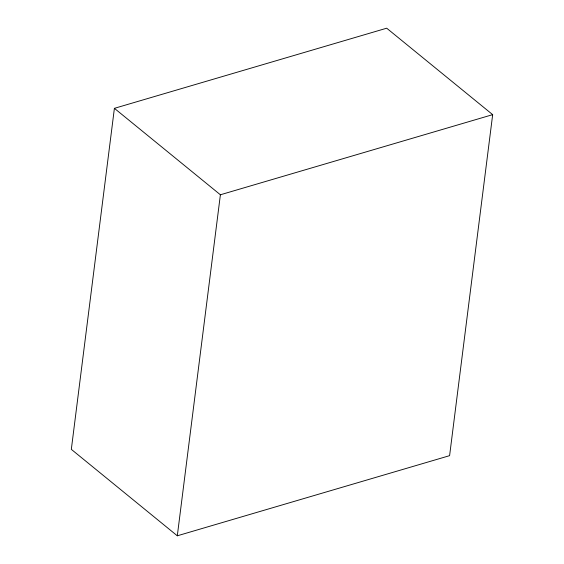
<?xml version="1.0" encoding="UTF-8"?>
<svg xmlns="http://www.w3.org/2000/svg" width="564" height="564" viewBox="0 0 564 564"><rect width="100%" height="100%" fill="white"/><g stroke="black" fill="none" stroke-linecap="round" stroke-linejoin="round"><path stroke-width="0.85" d="M114.4 108.337L71.325 449.353L177.307 535.8L449.6 455.663L492.675 114.647L386.692 28.2L114.4 108.337L220.39 194.777L492.675 114.647M177.307 535.8L220.39 194.777"/></g></svg>
